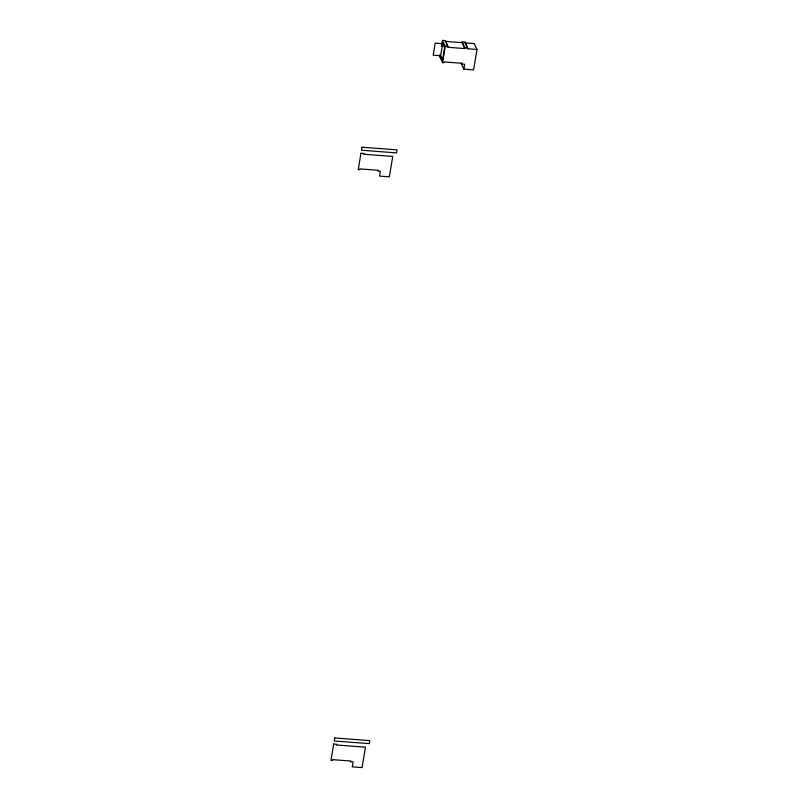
<?xml version="1.0" encoding="UTF-8"?>
<svg xmlns="http://www.w3.org/2000/svg" width="808" height="808" viewBox="0 0 808 808"><rect width="100%" height="100%" fill="white"/><g stroke="black" fill="none" stroke-linecap="round" stroke-linejoin="round"><path stroke-width="1.21" d="M441.491 46.218L442.461 40.4L445.45 40.622L448.107 47.298L464.802 48.551L462.136 41.885L465.125 42.107L465.004 42.875L474.215 43.571L477.013 49.47L473.619 69.882L463.853 69.155L464.661 64.256L462.226 64.074L462.358 63.297L444.168 61.933L444.036 62.701L442.542 62.59L439.754 56.691L440.138 54.368M440.663 55.742L442.663 43.703L435.189 43.147L433.189 55.186L440.663 55.742L442.622 59.873L444.612 47.834L442.663 43.703M442.542 62.59L445.248 46.298L442.461 40.4M448.107 47.298L445.45 40.622M464.802 48.551L462.136 41.885M477.013 49.47L467.792 48.773L465.125 42.107M445.319 41.39L462.014 42.652M445.248 46.298L448.238 46.531M464.923 47.783L467.913 48.005M439.754 56.691L441.249 56.802M465.004 42.875L467.792 48.773M461.055 63.246L463.853 69.155M360.974 153.257L358.277 169.549L359.772 169.66L359.903 168.892L378.083 170.256L377.962 171.023L380.386 171.215L379.578 176.104L389.355 176.841L392.739 156.429L363.842 154.247L363.964 153.48L360.974 153.257M361.984 147.218L361.479 150.238L396.556 152.874L397.061 149.854L361.984 147.218M333.694 744.016L330.987 760.308L332.482 760.419L332.613 759.651L350.803 761.015L350.672 761.782L353.106 761.964L352.298 766.863L362.075 767.6L365.458 747.178L336.552 745.006L336.684 744.239L333.694 744.016M334.694 737.967L334.189 740.997L369.276 743.633L369.771 740.613L334.694 737.967"/></g></svg>
